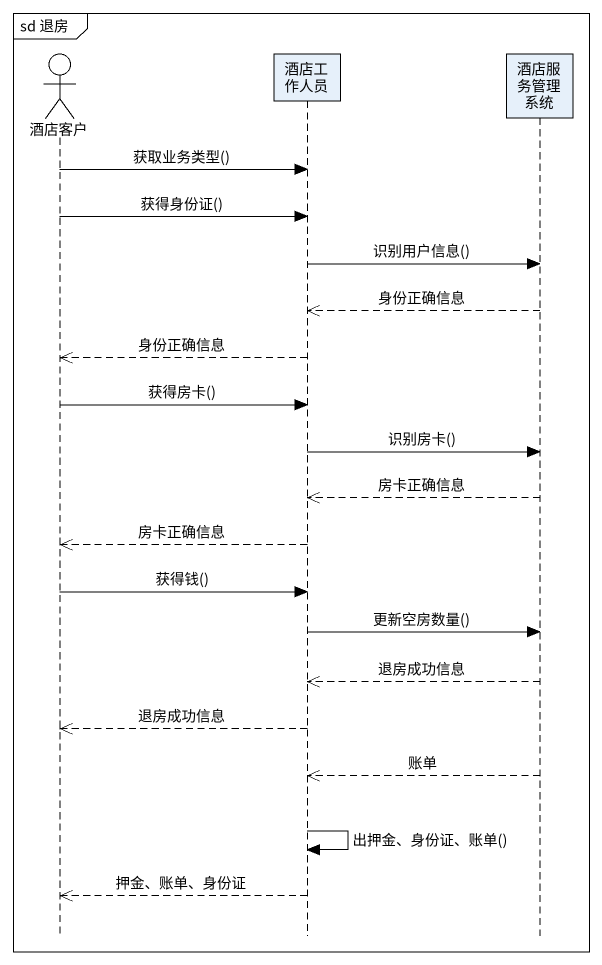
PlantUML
@startuml
mainframe sd 退房
hide footbox
actor 酒店客户
participant 酒店工作人员
participant 酒店服务管理系统

酒店客户 -> 酒店工作人员 : 获取业务类型()
酒店客户 -> 酒店工作人员 : 获得身份证()
酒店工作人员 -> 酒店服务管理系统 : 识别用户信息()
酒店服务管理系统 -->> 酒店工作人员 : 身份正确信息
酒店工作人员 -->> 酒店客户 : 身份正确信息
酒店客户 -> 酒店工作人员 : 获得房卡()
酒店工作人员 -> 酒店服务管理系统 : 识别房卡()
酒店服务管理系统 -->> 酒店工作人员 : 房卡正确信息
酒店工作人员 -->> 酒店客户 : 房卡正确信息
酒店客户 -> 酒店工作人员 : 获得钱()
酒店工作人员 -> 酒店服务管理系统 : 更新空房数量()
酒店服务管理系统 -->> 酒店工作人员 : 退房成功信息
酒店工作人员 -->> 酒店客户 : 退房成功信息
酒店服务管理系统 -->> 酒店工作人员 : 账单
酒店工作人员 -> 酒店工作人员 : 出押金、身份证、账单()
酒店工作人员 -->> 酒店客户 : 押金、账单、身份证
@enduml
